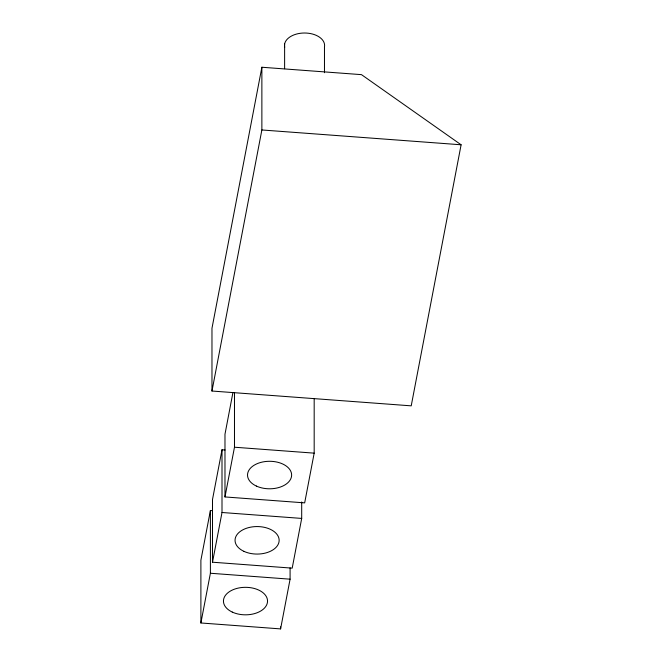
<?xml version="1.0" encoding="UTF-8"?>
<svg xmlns="http://www.w3.org/2000/svg" width="662" height="662" viewBox="0 0 662 662"><rect width="100%" height="100%" fill="white"/><g stroke="black" fill="none" stroke-linecap="round" stroke-linejoin="round"><path stroke-width="0.99" d="M261.871 67.243L211.972 328.302L211.972 391.027L411.218 405.847L461.108 144.788L361.493 74.649L261.871 67.243L261.871 129.967L211.972 391.027M212.436 510.675L210.392 510.526L200.892 560.242L200.892 622.975L280.589 628.9L290.088 579.176L290.088 567.864M225.072 449.994L222.002 449.763L212.502 499.487L212.502 562.212L292.199 568.145L301.698 518.42L301.698 501.97M232.925 392.607L224.981 434.214L224.981 496.939L304.677 502.872L314.177 453.147L314.177 398.648M200.892 622.975L210.392 573.251L210.392 510.526M212.502 562.212L222.002 512.496L222.002 449.763M224.981 496.939L234.48 447.222L234.48 392.715M261.871 129.967L461.108 144.788M234.48 447.222L314.177 453.147M222.002 512.496L301.698 518.42M210.392 573.251L290.088 579.176M324.471 72.721L324.471 47.01A20.067 12.52 0 0 0 304.305 33.009A20.067 12.52 0 0 0 284.685 47.316M284.619 44.048L284.619 68.724M280.589 626.84L280.589 628.9M232.279 612.085A22.045 13.753 0 0 0 267.382 602.701A22.045 13.753 0 0 0 236.806 588.435A22.045 13.753 0 0 0 232.279 612.085M243.897 551.33A22.045 13.753 0 0 0 278.992 541.946A22.045 13.753 0 0 0 248.416 527.672A22.045 13.753 0 0 0 243.897 551.33M256.368 486.057A22.045 13.753 0 0 0 291.47 476.673A22.045 13.753 0 0 0 260.894 462.399A22.045 13.753 0 0 0 256.368 486.057"/></g></svg>
